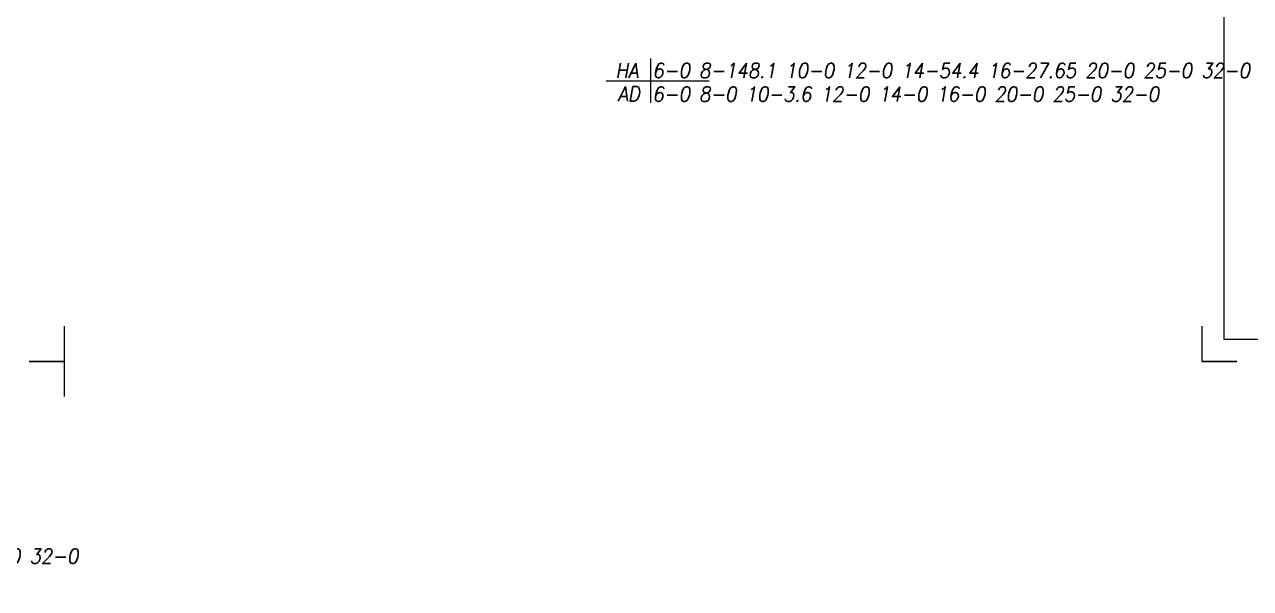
# Model space of a CAD drawing. Extents: x -12912 to 27386, y 1818 to 8189.
# Drawn here: x -142 to 691, y 3015 to 3398 of the extents above; entities that cross this region are included whole.
import ezdxf

# ---------------------------------------------------------------- set-up
doc = ezdxf.new("R2010")
doc.units = 0
doc.header["$MEASUREMENT"] = 0
doc.layers.get('0').update_dxf_attribs({"linetype": 'CONTINUOUS'})
doc.layers.add('GO-CARTOUCHE', color=7, linetype='CONTINUOUS')
doc.layers.add('STR_TXT', color=102, linetype='CONTINUOUS')
doc.styles.add('Tableau', font='romans.shx', dxfattribs={"width": 0.9, "oblique": 10})

# ---------------------------------------------------------------- blocks, each defined once
blk = doc.blocks.new('Smallsp')
at = {"layer": 'STR_TXT', "linetype": 'Continuous'}
for points in [[(0, 15), (0, -15)], [(-30, 0), (40, 0)]]:
    blk.add_lwpolyline(points, dxfattribs=at)
at = {"layer": 'STR_TXT', "linetype": 'Continuous', "style": 'Tableau', "oblique": 10, "width": 0.9}
for s, p in [('HA', (-23.6, 1.89)), ('AD', (-22.2, -13.94))]:
    blk.add_text(s, height=10, dxfattribs=at).set_placement(p)
for tag, p in [('SPAD', (1.4, 1.89)), ('SPHA', (1.4, -14.11))]:
    blk.add_attdef(tag, p, '', height=10, dxfattribs=at)

msp = doc.modelspace()

# ---------------------------------------------------------------- linework, layer by layer
for p, q in [((-114.717, 3192.696), (-114.717, 3168.889)), ((657.707, 3192.696), (657.707, 3168.889)), ((657.707, 3192.696), (657.707, 3168.889)), ((-138.524, 3168.889), (-114.717, 3168.889)), ((-114.717, 3168.889), (-138.524, 3168.889)), ((-138.524, 3168.889), (-114.717, 3168.889)), ((-114.717, 3168.889), (-138.524, 3168.889)), ((-138.524, 3168.889), (-114.717, 3168.889)), ((-138.524, 3168.889), (-114.717, 3168.889)), ((-114.717, 3168.889), (-138.524, 3168.889)), ((-138.524, 3168.889), (-114.717, 3168.889)), ((-114.717, 3168.889), (-138.524, 3168.889)), ((-138.524, 3168.889), (-114.717, 3168.889)), ((-138.524, 3168.889), (-114.717, 3168.889)), ((-114.717, 3168.889), (-138.524, 3168.889)), ((-138.524, 3168.889), (-114.717, 3168.889)), ((-114.717, 3168.889), (-138.524, 3168.889)), ((-138.524, 3168.889), (-114.717, 3168.889)), ((-138.524, 3168.889), (-114.717, 3168.889)), ((-114.717, 3168.889), (-138.524, 3168.889)), ((-138.524, 3168.889), (-114.717, 3168.889)), ((-114.717, 3168.889), (-138.524, 3168.889)), ((-138.524, 3168.889), (-114.717, 3168.889)), ((-138.524, 3168.889), (-114.717, 3168.889)), ((-114.717, 3168.889), (-138.524, 3168.889)), ((-138.524, 3168.889), (-114.717, 3168.889)), ((-114.717, 3168.889), (-138.524, 3168.889)), ((-138.524, 3168.889), (-114.717, 3168.889)), ((-138.524, 3168.889), (-114.717, 3168.889)), ((-114.717, 3168.889), (-138.524, 3168.889)), ((-138.524, 3168.889), (-114.717, 3168.889)), ((-114.717, 3168.889), (-138.524, 3168.889)), ((-138.524, 3168.889), (-114.717, 3168.889)), ((-138.524, 3168.889), (-114.717, 3168.889)), ((-114.717, 3168.889), (-114.717, 3145.082)), ((-114.717, 3168.889), (-114.717, 3145.082)), ((-114.717, 3168.889), (-114.717, 3145.082)), ((-114.717, 3168.889), (-114.717, 3145.082)), ((-114.717, 3168.889), (-114.717, 3145.082)), ((681.514, 3168.889), (657.707, 3168.889)), ((657.707, 3168.889), (681.514, 3168.889)), ((681.514, 3168.889), (657.707, 3168.889)), ((657.707, 3168.889), (681.514, 3168.889)), ((681.514, 3168.889), (657.707, 3168.889)), ((681.514, 3168.889), (657.707, 3168.889)), ((657.707, 3168.889), (681.514, 3168.889)), ((681.514, 3168.889), (657.707, 3168.889)), ((657.707, 3168.889), (681.514, 3168.889)), ((681.514, 3168.889), (657.707, 3168.889)), ((681.514, 3168.889), (657.707, 3168.889)), ((657.707, 3168.889), (681.514, 3168.889)), ((681.514, 3168.889), (657.707, 3168.889)), ((657.707, 3168.889), (681.514, 3168.889)), ((681.514, 3168.889), (657.707, 3168.889)), ((681.514, 3168.889), (657.707, 3168.889)), ((657.707, 3168.889), (681.514, 3168.889)), ((681.514, 3168.889), (657.707, 3168.889)), ((657.707, 3168.889), (681.514, 3168.889)), ((681.514, 3168.889), (657.707, 3168.889)), ((681.514, 3168.889), (657.707, 3168.889)), ((657.707, 3168.889), (681.514, 3168.889)), ((681.514, 3168.889), (657.707, 3168.889)), ((657.707, 3168.889), (681.514, 3168.889)), ((681.514, 3168.889), (657.707, 3168.889)), ((681.514, 3168.889), (657.707, 3168.889)), ((657.707, 3168.889), (681.514, 3168.889)), ((681.514, 3168.889), (657.707, 3168.889)), ((657.707, 3168.889), (681.514, 3168.889)), ((681.514, 3168.889), (657.707, 3168.889)), ((681.514, 3168.889), (657.707, 3168.889))]:
    msp.add_line(p, q)
at = {"layer": 'GO-CARTOUCHE', "linetype": 'Continuous'}
msp.add_lwpolyline([(1786.344, 3183.889), (1786.344, 3971.389), (672.707, 3971.389), (672.707, 3183.889)], close=True, dxfattribs=at)

# ---------------------------------------------------------------- block references
at = {"layer": 'STR_TXT', "linetype": 'Continuous'}
for p, values in [((283.364, 3359.463), {'SPHA': '6-0 8-0 10-3.6 12-0 14-0 16-0 20-0 25-0 32-0 ', 'SPAD': '6-0 8-148.1 10-0 12-0 14-54.4 16-27.65 20-0 25-0 32-0 '}), ((-527.708, 3029.698), {'SPHA': '6-0 8-0 10-0 12-0 14-4.4 16-0 20-0 25-0 32-0 ', 'SPAD': '6-0 8-390.29 10-32.73 12-124.2 14-0 16-0 20-0 25-0 32-0 '})]:
    msp.add_blockref('Smallsp', p, dxfattribs=at).add_auto_attribs(values)

doc.saveas('drawing.dxf')
